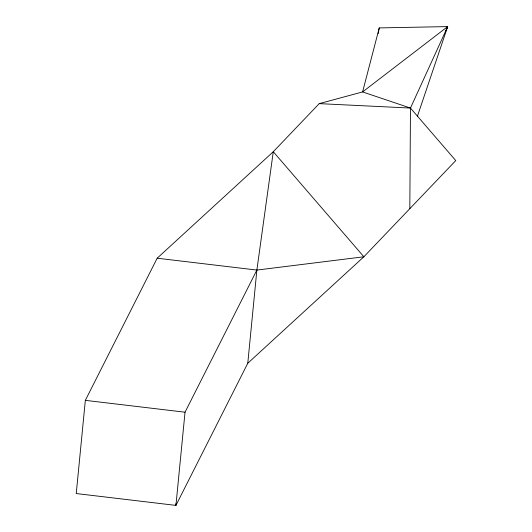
<?xml version="1.0" encoding="UTF-8"?>
<svg xmlns="http://www.w3.org/2000/svg" width="532" height="532" viewBox="0 0 532 532"><rect width="100%" height="100%" fill="white"/><g stroke="black" fill="none" stroke-linecap="round" stroke-linejoin="round"><path stroke-width="0.8" d="M409.82 208.677L410.465 108.056L447.685 26.6L379.256 27.91L362.585 91.93L319.227 103.634L273.282 151.726L157.186 258.213L85.339 400.35L76.242 493.543L175.932 505.4L247.779 363.263L363.875 256.776L455.758 160.584L410.465 108.056L362.585 91.93L447.685 26.6L417.434 116.169M157.186 258.213L256.876 270.07L363.875 256.776L273.282 151.726L256.876 270.07L185.03 412.207L175.932 505.4L175.866 503.744M247.779 363.263L256.876 270.07M378.159 33.622L379.256 27.91M445.404 31.907L447.685 26.6M319.227 103.634L410.465 108.056M85.339 400.35L185.03 412.207"/></g></svg>
